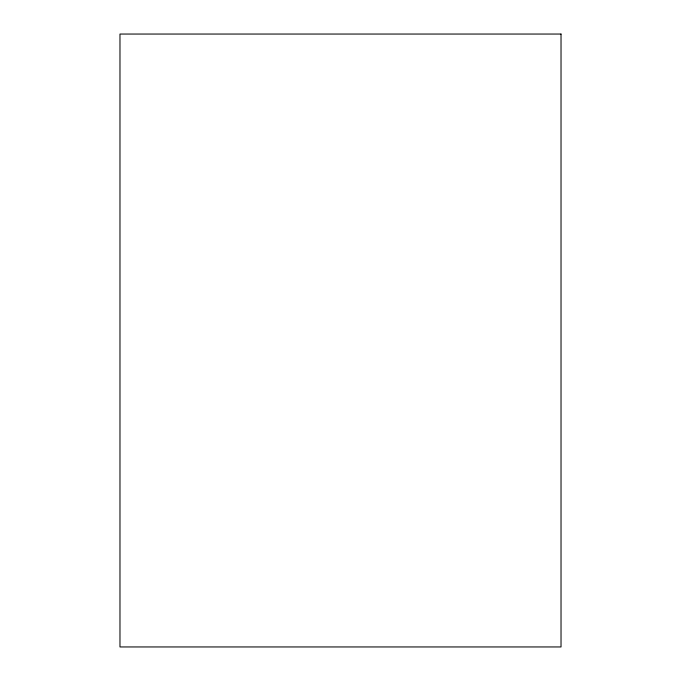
<?xml version="1.0" encoding="UTF-8"?>
<svg xmlns="http://www.w3.org/2000/svg" width="681" height="681" viewBox="0 0 681 681"><rect width="100%" height="100%" fill="white"/><g stroke="black" fill="none" stroke-linecap="round" stroke-linejoin="round"><path stroke-width="1.02" d="M561.025 34.05L119.975 34.05L119.975 646.95L561.025 646.95L561.025 34.05"/></g></svg>
